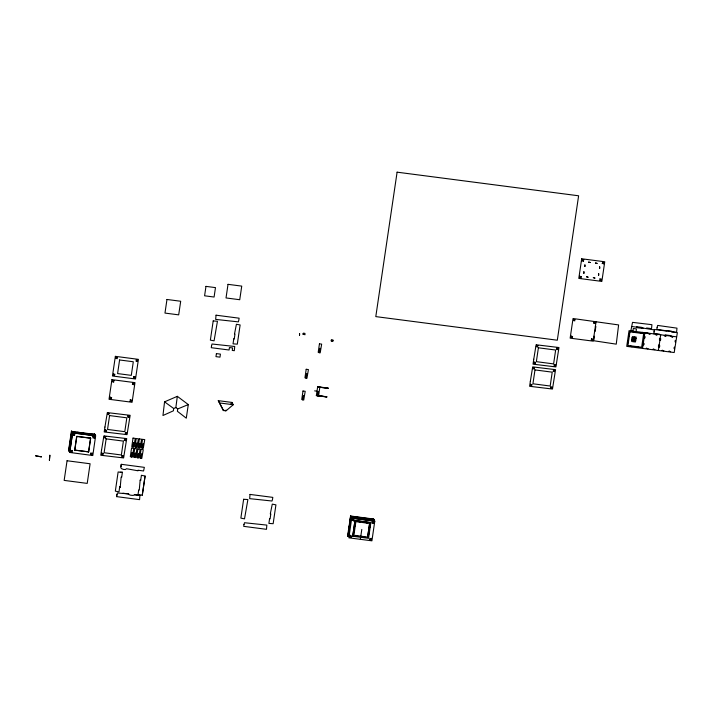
<?xml version="1.0" encoding="UTF-8"?>
<svg xmlns="http://www.w3.org/2000/svg" width="713" height="713" viewBox="0 0 713 713"><rect width="100%" height="100%" fill="white"/><g stroke="black" fill="none" stroke-linecap="round" stroke-linejoin="round"><path stroke-width="1.07" d="M90.096 438.468L90.56 438.103L76.844 436.32L77.093 436.775M177.332 396.33L164.56 401.838L162.956 415.501L173.402 410.813L173.678 408.487L175.853 407.551L177.332 396.33L188.294 404.574L186.289 418.183L177.368 411.267L177.715 408.959L188.294 404.574M71.14 436.383L72.129 431.508L71.443 431.026L68.582 450.393L68.965 451.106L71.897 431.418M69.223 450.785L68.626 450.135L68.92 451.017M68.885 450.17L71.71 431.062M69.188 451.044L72.04 431.677L83.394 432.969L77.601 432.176M69.669 446.151L70.676 441.32M69.722 452.488L72.592 432.809L95.667 435.857L72.637 432.898L69.696 452.443L92.797 455.527L95.64 435.812M75.186 449.68L74.687 450.046L76.692 436.427L90.676 438.254L88.67 451.864L74.803 450.188L76.817 436.427M94.704 434.074L94.232 433.994L94.918 434.467L94.624 436.436L94.865 434.377L83.341 432.88M88.189 451.374L88.519 451.971L90.551 438.254M94.312 436.311L94.437 434.039M120.265 472.3L122.413 472.309L118.126 471.979L115.337 491.132L118.991 491.872L119.686 486.926L120.239 487.032L119.686 486.926M117.075 494.858L117.315 492.977L128.661 493.922C127.921 495.196 134.775 496.096 134.418 494.67L139.917 495.383L139.588 499.653L116.513 496.605L116.78 494.777M120.969 466.4L121.281 464.306L144.356 467.354L143.554 470.981L138.028 470.224L137.974 470.794L126.504 468.726C125.702 470.945 118.563 468.388 121.255 466.48M116.54 496.649L116.807 494.822M120.996 466.445L121.299 464.35M122.386 472.273L121.691 477.22L121.139 477.104L120.239 487.032M140.711 480.232L141.406 475.277L145.087 476.061L142.27 495.17L137.983 494.84L138.705 489.929L139.258 490.045L140.158 480.116L140.711 480.232L140.185 480.161M145.087 476.061L142.27 495.17M316.563 395.439L317.356 395.813L318.194 391.33L317.535 395.831L318.408 395.679M317.811 386.954L319.656 387.195M318.595 395.706L319.843 387.221M331.037 340.832L331.465 339.593C336.83 340.707 327.935 341.295 333.131 341.072M348.425 530.775L349.343 525.864M349.637 535.695L347.712 535.445L348.256 536.336L348.809 531.479M347.944 535.508L350.778 516.292L351.161 516.996M349.7 526.524L350.422 521.613M350.787 516.408L348.087 536.39L347.686 535.65L350.582 516.016L373.63 519.019L373.746 521.72M348.256 536.336L351.001 516.435M351.723 518.128L348.871 537.825L371.919 540.828L374.78 521.123L351.723 518.128L374.815 521.194M352.712 536.229L354.994 520.454L370.858 522.584L368.559 538.324L352.73 536.265L354.994 520.454M353.693 532.656L354.076 531.007M354.717 525.882L355.101 524.233M369.628 523.458L355.894 521.64L353.889 535.249L367.623 537.067L369.61 523.422L367.623 537.067M356.5 536.078L358.015 536.426M360.234 521.871L358.63 521.631M356.669 517.638L362.436 518.387M360.359 539.26L361.803 529.438M364.949 537.459L363.345 537.219M367.106 522.798L365.484 522.522M368.229 518.93L373.995 519.688L350.983 516.756L350.582 516.016L350.083 520.989M373.327 521.105L373.63 519.019M373.496 521.613L373.817 519.358L350.564 516.265M596.095 321.518L593.198 341.153L570.15 338.158L573.038 318.524L618.608 324.932L616.255 344.156L593.742 340.743L594.392 336.304L593.92 336.242M633.679 340.93L633.804 340.11M634.053 338.452L634.169 337.632M636.638 327.169L636.709 326.706L641.655 327.347L641.584 327.82L654.258 329.941M636.602 331.643L636.103 331.376L636.468 328.916L633.287 328.506L632.93 330.957L630.871 330.689L632.52 322.365L651.914 324.682L651.548 328.631L646.602 327.989L646.531 328.461M642.36 332.401L648.126 333.149M643.01 327.998L642.939 328.47L637.181 327.722L637.244 327.249L631.691 326.527M642.556 348.425L644.873 332.721M653.892 333.898L654.026 331.509M659.445 334.62L659.516 334.147L653.955 333.426M658.384 350.484L660.701 334.78M665.202 335.368L665.274 334.896L671.04 335.645L670.969 336.117M665.853 330.975L654.329 329.477L654.186 331.857M666.673 331.082L666.744 330.609L671.691 331.251L671.584 331.928L677.35 332.677L674.204 352.543L626.727 346.366L629.044 330.663L676.521 336.839M223.312 410.305L225.852 410.991L233.231 404.726L231.992 402.435L218.276 400.653L223.312 410.305L225.638 410.608L226.039 410.091M230.406 404.476L231.992 402.435M74.33 435.34L72.628 432.238M73.047 434.983L73.849 434.716L73.056 435.304L72.102 433.629L73.894 432.274L74.856 433.959L74.063 434.556L74.544 433.861M72.129 433.673L72.913 433.076L72.307 432.256M72.521 432.096L73.127 432.916L73.894 432.274M74.054 432.488L72.102 433.629M72.904 435.099L73.689 434.502M69.856 449.056L70.444 449.823L69.651 450.42L70.427 451.846L72.2 450.456M70.4 449.743L69.812 450.634L70.578 449.992M70.632 450.482L71.175 451.169M92.672 434.716C95.043 439.27 90.703 431.998 93.866 436.285M93.064 435.696L92.565 435.028M70.409 451.801L72.361 450.661M92.378 436.089L93.02 435.607L93.43 436.365M93.644 436.204L93.234 435.447L93.875 434.966L93.394 435.661M92.28 436.294L93.047 435.652M93.278 435.536L94.045 434.894L93.439 435.741M71.38 451.463L72.182 452.078L71.594 451.302M93.251 436.347L94.054 436.962L94.811 436.606M93.198 437.604L93.84 437.122L93.234 436.303M94.045 434.894L94.847 436.365C89.58 440.411 97.521 434.885 94.187 437.131M94.588 438.112L93.956 437.247L93.207 437.925M90.783 453.103L92.12 454.858L91.059 452.996M92.182 453.147L91.745 453.923L92.227 453.236M91.505 454.038L90.56 454.431L91.531 454.083M352.24 518.966C357.685 526.096 348.087 513.324 352.828 519.037M351.259 518.966C356.438 515.945 348.88 518.93 352.133 520.535L352.944 519.875M352.498 519.002L351.607 517.433M353.024 519.715L353.933 519.18L352.98 519.634M351.233 537.335L348.996 534.278L349.771 535.017M349.557 537.147L351.464 535.935L349.664 537.29L348.782 535.713L349.628 535.124M349.771 535.713L351.108 537.477M371.749 520.044L373.113 521.836M373.131 520.445L372.355 520.82L373.282 522.469M372.391 520.891L373.202 520.232L372.498 521.025M372.186 523.021L372.988 522.362M374.067 521.773L372.159 522.986L374.084 521.809L373.202 520.232M373.648 523.244L373.238 522.388M371.259 540.097L369.904 538.306L371.313 539.884M370.626 539.251L369.69 539.732L370.662 539.322M369.708 539.768L370.537 539.144M371.589 538.52L370.769 539.144M90.105 438.317L90.56 438.103M90.221 438.468L90.676 438.254M595.373 326.429L595.845 326.492L595.123 331.402L594.651 331.34M632.003 337.766L636.219 338.319M632.083 339.04L633.661 339.245M634.187 339.317L635.773 339.522M631.638 340.244L635.853 340.796M317.624 386.936L328.176 388.309M317.597 387.141L328.212 388.104L317.659 386.731L316.349 395.626L326.893 396.998L316.412 395.207M314.629 390.867L317 391.179M316.376 395.412L326.928 396.784M218.276 400.653L219.515 402.943L233.231 404.726M94.918 434.467L89.107 433.629M88.546 451.864L74.829 450.081M351.126 516.925L373.755 519.857L373.389 519.198M355.047 520.561L370.876 522.62M137.983 494.84L140.122 495.161M122.921 493.218L128.661 493.922M139.944 495.428L134.418 494.67M368.407 534.474L368.719 533.039M164.56 401.838L173.678 408.487M175.853 407.551L177.715 408.959M374.084 521.809L373.149 522.29L371.616 520.151M351.464 517.54L352.079 518.333M352.133 520.535L352.98 519.946M348.996 534.278L349.691 535.196L348.782 535.713M349.753 535.677L350.404 536.559M350.511 536.702L351.001 537.326M92.458 434.877L93.18 435.821M94.802 437.951L94.214 437.176M74.856 433.959L73.858 434.253M73.296 433.522L74.651 435.322M70.845 450.322L71.389 451.008M88.314 451.374L88.67 451.864M372.649 521.622L373.14 522.576M369.717 526.239L369.619 527.691M353.051 517.62L353.933 519.18M352.204 518.199L352.614 518.957M349.129 534.171L349.914 535.606M347.926 535.472L348.283 536.131M89.063 433.896L83.35 433.237M77.539 432.39L72.04 431.677M72.869 432.987L73.279 433.745M219.515 402.943L223.525 410.688M35.686 455.839L41.416 456.855L35.686 455.839M49.857 455.268L49.402 460.215L49.857 455.268M67.058 460.758L64.161 480.393L87.218 483.396L90.105 463.762L67.058 460.758M101.504 450.331L100.774 455.242L123.607 457.942L126.727 438.611L103.902 435.901L101.504 450.331M104.936 427.034L104.214 431.944L127.039 434.645L130.158 415.314L107.333 412.613L104.936 427.034M111.923 379.646L109.036 399.28L132.083 402.275L134.98 382.649L111.923 379.646M115.363 356.348L112.467 375.983L135.523 378.986L138.42 359.352L115.363 356.348M106.148 438.869L104.107 452.737L121.353 454.983L123.402 441.106L106.148 438.869M109.588 415.572L107.538 429.44L124.793 431.686L126.834 417.818L109.588 415.572M119.588 359.967L117.583 373.576L131.299 375.368L133.304 361.758L119.588 359.967M131.557 448.147L130.301 456.623L131.245 457.015L132.172 452.55L131.504 457.051L132.297 457.149L133.768 448.432L131.557 448.147M133.037 438.094L131.789 446.579L132.725 446.962L133.652 442.497L132.992 446.998L133.777 447.104L135.256 438.388L133.037 438.094M134.721 448.557L133.474 457.042L134.409 457.425L135.336 452.96L134.668 457.461L135.461 457.568L136.932 448.842L134.721 448.557M136.201 438.504L134.953 446.989L135.889 447.381L136.816 442.907L136.156 447.407L136.941 447.514L138.42 438.798L136.201 438.504M137.885 448.967L136.638 457.452L137.573 457.835L138.5 453.37L137.832 457.871L138.625 457.978L140.105 449.261L137.885 448.967M139.365 438.923L138.117 447.399L139.053 447.791L139.98 443.317L139.32 447.826L140.113 447.924L141.584 439.208L139.365 438.923M141.049 449.386L139.801 457.862L140.737 458.254L141.664 453.78L141.005 458.29L141.789 458.388L143.268 449.671L141.049 449.386M142.529 439.333L141.281 447.809L142.217 448.201L143.144 443.736L142.484 448.236L143.277 448.334L144.748 439.618L142.529 439.333M166.976 299.469L164.97 313.078L178.687 314.861L180.692 301.251L166.976 299.469M205.977 286.376L204.586 295.797L214.087 297.036L215.478 287.615L205.977 286.376M213.196 320.921L210.362 340.137L214.078 340.832L217.447 321.26L213.196 320.921M211.538 345.867L211.262 347.694L229.078 350.012L229.443 347.561L232.625 347.971L232.26 350.431L234.319 350.698L234.729 346.482L212.019 344.005L211.538 345.867M216.057 315.191L215.656 319.397L238.356 321.875L238.846 320.021L239.113 318.185L216.057 315.191M216.413 353.603L215.968 356.634L219.978 357.16L220.424 354.12L216.413 353.603M228.026 284.335L226.021 297.945L239.737 299.727L241.743 286.118L228.026 284.335M233.766 338.925L233.044 343.835L237.295 344.174L240.129 324.959L236.413 324.263L234.497 334.014L234.969 334.076L234.238 338.987L233.766 338.925M243.632 499.269L240.86 518.119L244.514 518.859L247.892 499.555L243.632 499.269M243.971 524.527L243.703 526.354L266.493 529.322L266.84 525.098L244.506 522.727L243.971 524.527M250.022 494.421L249.666 498.645L272.01 501.016L272.544 499.216L272.812 497.38L250.022 494.421M269.576 518.77L268.89 523.413L273.15 523.707L275.931 504.857L272.277 504.118L270.298 513.859L270.824 513.93L270.102 518.841L269.576 518.77M299.558 333.55L299.54 335.146L299.558 333.55M302.954 334.067L305.004 334.745L304.941 333.372L303.355 333.167L302.954 334.067M302.998 391.009L301.742 399.485L302.731 399.877L303.56 395.403L302.9 399.904L303.738 400.011L305.209 391.294L302.998 391.009M306.198 369.281L304.95 377.765L305.93 378.157L306.768 373.674L306.1 378.175L306.938 378.291L308.417 369.566L306.198 369.281M319.451 343.826L318.203 352.311L319.183 352.703L320.021 348.229L319.353 352.73L320.19 352.837L321.661 344.121L319.451 343.826M397.096 172.172L375.796 316.608L557.316 340.217L578.617 195.79L397.096 172.172M353.906 530.722L353.808 532.843L353.906 530.722M354.914 523.912L354.816 526.034L354.914 523.912M356.197 535.98L358.274 536.461L356.197 535.98M358.363 521.319L360.439 521.8L358.363 521.319M363.051 536.871L365.136 537.352L363.051 536.871M365.216 522.21L367.293 522.7L365.216 522.21M368.674 532.638L368.576 534.759L368.674 532.638M369.682 525.837L369.584 527.959L369.682 525.837M530.329 381.384L529.607 386.286L552.477 389.048L555.552 369.655L532.682 366.892L530.329 381.384M533.752 359.254L533.03 364.165L555.908 366.928L558.974 347.534L536.105 344.771L533.752 359.254M534.982 369.913L532.932 383.781L550.178 386.027L552.227 372.159L534.982 369.913M538.404 347.792L536.354 361.66L553.609 363.906L555.65 350.03L538.404 347.792M581.692 258.774L578.796 278.4L601.852 281.403L604.749 261.769L581.692 258.774M583.894 271.733L583.876 273.329L583.894 271.733M584.901 264.924L584.874 266.519L584.901 264.924M586.487 276.76L588.038 277.179L586.487 276.76M588.644 262.108L590.204 262.518L588.644 262.108M593.341 277.651L594.892 278.07L593.341 277.651M595.507 262.999L597.057 263.409L595.507 262.999M598.67 273.649L598.644 275.254L598.67 273.649M599.669 266.849L599.651 268.445L599.669 266.849M627.93 341.188L627.903 342.784L627.93 341.188M628.928 334.388L628.911 335.983L628.928 334.388M629.944 331.848L627.939 345.457L641.655 347.24L643.661 333.631L629.944 331.848M630.515 346.224L632.066 346.634L630.515 346.224M632.681 331.563L634.231 331.982L632.681 331.563M631.691 339.834L631.718 341.518L633.296 341.723L633.42 340.894L633.946 340.966L633.821 341.794L635.408 341.999L636.139 337.044L634.552 336.83L634.436 337.668L633.91 337.597L634.026 336.768L632.449 336.563L631.691 339.834M633.786 338.417L633.536 340.074L634.071 340.146L634.312 338.488L633.786 338.417M637.377 347.115L638.928 347.525L637.377 347.115M639.534 332.454L641.085 332.873L639.534 332.454M642.698 343.113L642.671 344.709L642.698 343.113M643.696 336.304L643.679 337.9L643.696 336.304M643.75 343.247L643.732 344.842L643.75 343.247M644.757 336.447L644.73 338.042L644.757 336.447M646.343 348.283L647.894 348.693L646.343 348.283M648.5 333.622L650.051 334.041L648.5 333.622M653.197 349.174L654.748 349.584L653.197 349.174M655.363 334.513L656.914 334.932L655.363 334.513M657.128 327.436L656.851 329.326L676.566 332.365L676.976 328.149L657.636 325.422L657.128 327.436M658.518 345.172L658.5 346.768L658.518 345.172M659.525 338.363L659.507 339.958L659.525 338.363M659.578 345.306L659.552 346.901L659.578 345.306M660.577 338.506L660.559 340.101L660.577 338.506M662.163 350.341L663.723 350.751L662.163 350.341M664.329 335.68L665.88 336.099L664.329 335.68M669.026 351.233L670.577 351.643L669.026 351.233M671.183 336.572L672.742 336.991L671.183 336.572M674.346 347.231L674.329 348.826L674.346 347.231M675.354 340.422L675.327 342.017L675.354 340.422M116.148 357.168L116.415 357.953L115.773 358.443L116.576 358.167L117.048 358.791L116.789 358.006L117.431 357.525L116.629 357.792L116.148 357.168M113.679 373.915L113.946 374.708L113.305 375.19L114.107 374.913L114.579 375.546L114.321 374.753L114.962 374.272L114.16 374.548L113.679 373.915M136.299 359.789L136.566 360.582L135.925 361.063L136.727 360.787L137.199 361.42L136.941 360.626L137.582 360.145L136.78 360.421L136.299 359.789M112.601 380.314L112.975 381.25L112.191 381.847L113.135 381.464L113.723 382.239L113.349 381.303L114.142 380.706L113.189 381.09L112.601 380.314M133.83 376.544L134.097 377.329L133.456 377.81L134.258 377.542L134.73 378.166L134.472 377.382L135.113 376.892L134.311 377.168L133.83 376.544M110.132 397.07L110.506 398.006L109.713 398.603L110.667 398.211L111.255 398.986L110.88 398.05L111.674 397.453L110.72 397.845L110.132 397.07M132.752 382.934L133.126 383.87L132.342 384.467L133.286 384.084L133.875 384.86L133.5 383.924L134.294 383.327L133.34 383.71L132.752 382.934M107.895 413.13L108.162 413.914L107.52 414.405L108.323 414.128L108.795 414.752L108.536 413.968L109.178 413.487L108.376 413.754L107.895 413.13M130.283 399.69L130.657 400.626L129.864 401.223L130.818 400.831L131.406 401.606L131.032 400.67L131.825 400.082L130.871 400.465L130.283 399.69M105.426 429.877L105.693 430.67L105.052 431.151L105.854 430.875L106.326 431.508L106.068 430.714L106.7 430.233L105.907 430.509L105.426 429.877M128.046 415.75L128.313 416.544L127.672 417.025L128.474 416.749L128.946 417.372L128.688 416.588L129.329 416.107L128.527 416.374L128.046 415.75M104.348 436.276L104.722 437.212L103.938 437.809L104.882 437.425L105.471 438.201L105.096 437.265L105.889 436.668L104.936 437.051L104.348 436.276M125.577 432.506L125.844 433.29L125.203 433.771L126.005 433.504L126.477 434.128L126.21 433.344L126.852 432.853L126.058 433.13L125.577 432.506M101.879 453.031L102.253 453.967L101.46 454.564L102.414 454.172L103.002 454.947L102.627 454.012L103.421 453.415L102.467 453.807L101.879 453.031M124.499 438.896L124.873 439.832L124.089 440.429L125.033 440.046L125.622 440.821L125.247 439.885L126.041 439.288L125.087 439.671L124.499 438.896M122.03 455.652L122.404 456.587L121.611 457.185L122.565 456.792L123.153 457.568L122.779 456.632L123.572 456.044L122.618 456.427L122.03 455.652M582.334 259.47L582.806 260.388L581.977 261.003L582.913 260.521L583.528 261.332L583.056 260.414L583.885 259.79L582.949 260.281L582.334 259.47M579.865 276.216L580.337 277.134L579.509 277.758L580.444 277.277L581.059 278.088L580.587 277.17L581.407 276.546L580.48 277.027L579.865 276.216M602.485 262.09L602.957 263.008L602.129 263.632L603.064 263.142L603.679 263.953L603.207 263.035L604.036 262.411L603.1 262.901L602.485 262.09M600.016 278.845L600.489 279.754L599.66 280.378L600.596 279.897L601.211 280.708L600.738 279.79L601.558 279.166L600.631 279.656L600.016 278.845M536.568 345.226L537.041 346.144L536.212 346.768L537.147 346.286L537.762 347.097L537.29 346.179L538.11 345.555L537.183 346.037L536.568 345.226M573.796 319.362L574.161 320.137L573.484 320.645L574.259 320.271L574.767 320.939L574.402 320.164L575.079 319.656L574.295 320.03L573.796 319.362M534.09 361.981L534.572 362.899L533.743 363.523L534.679 363.033L535.294 363.844L534.812 362.926L535.641 362.302L534.714 362.792L534.09 361.981M571.318 336.117L571.683 336.884L571.006 337.401L571.79 337.026L572.298 337.686L571.933 336.919L572.61 336.411L571.826 336.786L571.318 336.117M556.719 347.855L557.192 348.764L556.363 349.388L557.299 348.907L557.914 349.718L557.441 348.8L558.261 348.176L557.334 348.657L556.719 347.855M533.253 367.498L533.618 368.264L532.941 368.781L533.725 368.407L534.224 369.067L533.859 368.3L534.536 367.792L533.761 368.166L533.253 367.498M593.947 321.991L594.312 322.757L593.635 323.265L594.41 322.891L594.918 323.559L594.553 322.793L595.23 322.276L594.446 322.65L593.947 321.991M554.242 364.601L554.723 365.519L553.894 366.143L554.83 365.653L555.445 366.464L554.964 365.546L555.792 364.931L554.866 365.413L554.242 364.601M530.784 384.254L531.149 385.02L530.472 385.528L531.247 385.154L531.755 385.822L531.39 385.056L532.067 384.539L531.283 384.913L530.784 384.254M591.469 338.737L591.835 339.513L591.157 340.021L591.942 339.646L592.45 340.306L592.084 339.54L592.761 339.031L591.977 339.406L591.469 338.737M553.404 370.118L553.769 370.894L553.092 371.402L553.876 371.027L554.375 371.696L554.01 370.92L554.687 370.412L553.912 370.787L553.404 370.118M550.935 386.874L551.301 387.64L550.623 388.148L551.399 387.783L551.907 388.442L551.541 387.676L552.219 387.168L551.434 387.533L550.935 386.874M372.516 521.444L373.728 523.342L372.534 521.479M371.491 538.386L370.698 539.073L371.491 538.386"/></g></svg>
